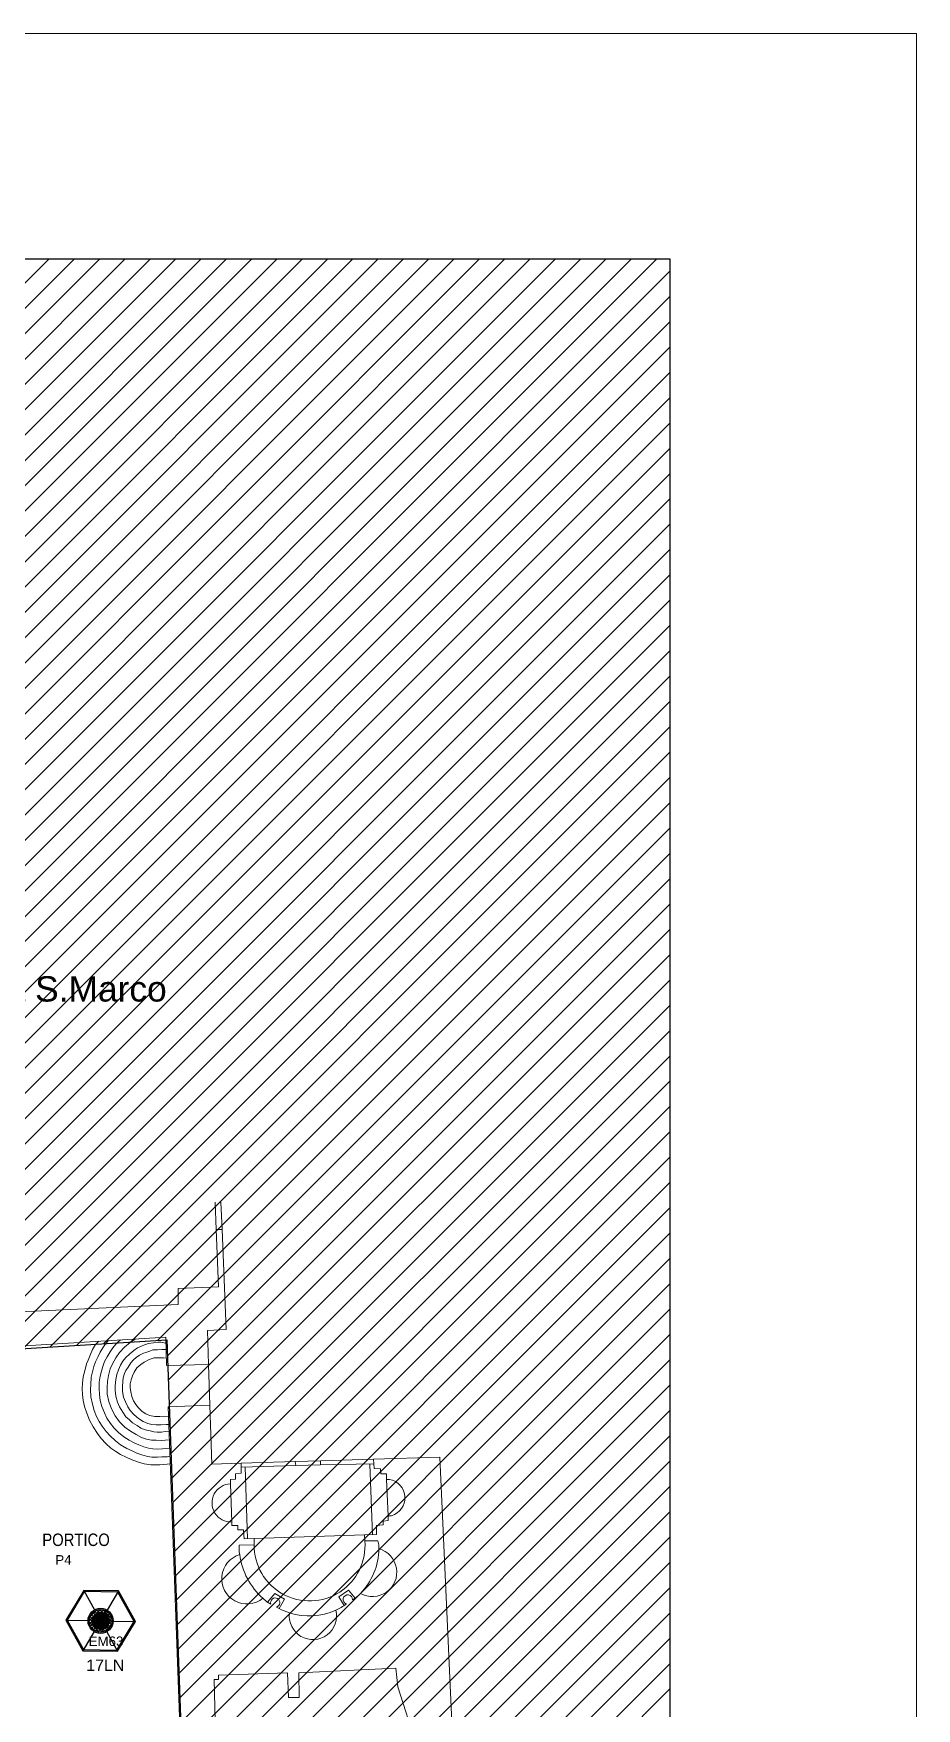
# Model space of a CAD drawing. Header units: millimetres. Extents: x 13761 to 25601, y 1427 to 9827.
# Drawn here: x 22810 to 25601, y 4533 to 9827 of the extents above; entities that cross this region are included whole.
import ezdxf
from ezdxf.enums import TextEntityAlignment as Align

# ---------------------------------------------------------------- set-up
doc = ezdxf.new("R2010")
doc.units = ezdxf.units.MM
doc.layers.add('CODICE EMERGENZE', color=190, linetype='Continuous')
doc.layers.add('CODICE LAMDADINE', color=150, linetype='Continuous')
for name, color, linetype, lineweight in [('lampade di emergenza S.E.', 3, 'Continuous', 18), ('LAMPADINE', 30, 'Continuous', 30), ('muri', 7, 'Continuous', 9), ('N. VANI', 66, 'Continuous', 9)]:
    doc.layers.add(name, color=color, linetype=linetype, lineweight=lineweight)
doc.styles.add('ducale_200', font='ARIAL.TTF', dxfattribs={"height": 1})
doc.styles.get("Standard").update_dxf_attribs({"font": 'ARIAL.TTF'})

msp = doc.modelspace()

# ---------------------------------------------------------------- hatches: boundary and pattern name
at = {"layer": 'lampade di emergenza S.E.'}
msp.add_hatch(color=6, dxfattribs=at).paths.add_polyline_path([(22995, 4809.5, 1), (23050, 4809.5, 1)])
at = {"layer": 'LAMPADINE'}
h = msp.add_hatch(color=14, dxfattribs=at)
h.paths.add_polyline_path([(23073.2, 4717.5), (23127.5, 4808.3), (23076, 4900.7), (22970.2, 4902.3), (22915.9, 4811.5), (22967.4, 4719.1)], flags=16)
h.paths.add_polyline_path([(23075.2, 4713.8), (23131.7, 4808.2), (23078.1, 4904.3), (22968.2, 4906), (22911.7, 4811.6), (22965.2, 4715.5)])
at = {"layer": 'LAMPADINE', "linetype": 'Continuous'}
h = msp.add_hatch(color=256, dxfattribs=at)
h.paths.add_polyline_path([(23061.3, 4809.9, 1), (22982.1, 4809.9, 1)])
h.paths.add_polyline_path([(23057.5, 4809.9, -1), (22985.8, 4809.9, -1)], flags=16)

# ---------------------------------------------------------------- linework, layer by layer
at = {"layer": 'lampade di emergenza S.E.', "color": 6}
msp.add_circle((23022.5, 4809.5), 27.5, dxfattribs=at)
at = {"layer": 'LAMPADINE', "color": 14}
for p, q in [((22968.2, 4906), (22911.7, 4811.6)), ((22970.2, 4902.3), (22915.9, 4811.5)), ((22968.2, 4906), (23002.4, 4844.5)), ((23078.1, 4904.3), (22968.2, 4906)), ((23076, 4900.7), (22970.2, 4902.3)), ((23078.1, 4904.3), (23042, 4843.9)), ((23127.5, 4808.3), (23076, 4900.7)), ((23131.7, 4808.2), (23078.1, 4904.3)), ((22911.7, 4811.6), (22982.1, 4810.5)), ((22911.7, 4811.6), (22965.2, 4715.5)), ((22915.9, 4811.5), (22967.4, 4719.1)), ((23001.4, 4775.9), (22965.2, 4715.5)), ((23040.9, 4775.3), (23075.2, 4713.8)), ((23061.3, 4809.3), (23131.7, 4808.2)), ((23073.2, 4717.5), (23127.5, 4808.3)), ((23075.2, 4713.8), (23131.7, 4808.2)), ((22965.2, 4715.5), (23075.2, 4713.8)), ((22967.4, 4719.1), (23073.2, 4717.5))]:
    msp.add_line(p, q, dxfattribs=at)
at = {"layer": 'LAMPADINE', "linetype": 'Continuous'}
for p, q in [((22985.8, 4809.7), (23021.9, 4845.8)), ((22987, 4800.7), (23030.9, 4844.6)), ((22988, 4822.1), (23009.5, 4843.6)), ((23035.5, 4776.8), (22988.6, 4823.7)), ((22989.9, 4793.3), (23038.3, 4841.7)), ((23042.1, 4780.4), (22992.2, 4830.3)), ((22994, 4787.1), (23044.5, 4837.6)), ((23047.6, 4785.2), (22996.9, 4835.9)), ((22999.2, 4782), (23049.6, 4832.4)), ((23052.1, 4791), (23002.7, 4840.4)), ((23005.4, 4778), (23053.6, 4826.2)), ((23055.5, 4797.9), (23009.6, 4843.7)), ((23012.9, 4775.2), (23056.4, 4818.7)), ((23057.4, 4806.3), (23018, 4845.6)), ((23056.8, 4817.1), (23028.8, 4845.1)), ((23017.4, 4774.3), (22986.1, 4805.7)), ((23027.5, 4774.5), (22986.3, 4815.7)), ((23000.5, 4781), (22992.8, 4788.7)), ((23022, 4774.1), (23057.5, 4809.6)), ((23034.8, 4776.5), (23055.1, 4796.8))]:
    msp.add_line(p, q, dxfattribs=at)
for radius in [39.6, 35.9]:
    msp.add_circle((23021.7, 4809.9), radius, dxfattribs=at)
at = {"layer": 'muri', "linetype": 'Continuous', "ltscale": 0.1}
for p, q in [((19680.6, 9826.7), (25600.6, 9826.7)), ((25600.6, 9826.7), (25600.6, 1426.7))]:
    msp.add_line(p, q, dxfattribs=at)
at = {"layer": 'muri', "color": 252}
for p, q in [((21584.7, 7840.1), (22858.1, 9113.5)), ((21606.5, 7381.7), (23338.2, 9113.5)), ((21612.4, 7787.8), (22938.1, 9113.5)), ((21616.1, 7711.4), (23018.2, 9113.5)), ((21619.7, 7635), (23098.2, 9113.5)), ((21619.7, 6834.8), (23898.4, 9113.5)), ((21622.2, 6757.3), (23978.4, 9113.5)), ((21623.4, 7558.7), (23178.2, 9113.5)), ((21624.7, 6679.8), (24058.5, 9113.5)), ((21627, 7482.3), (23258.2, 9113.5)), ((21635.2, 7330.4), (23418.3, 9113.5)), ((21638.7, 7253.9), (23498.3, 9113.5)), ((21641.9, 6616.9), (24138.5, 9113.5)), ((21642.2, 7177.4), (23578.3, 9113.5)), ((21644.4, 6939.5), (23818.4, 9113.5)), ((21645.7, 7100.8), (23658.3, 9113.5)), ((21649.2, 7024.3), (23738.4, 9113.5)), ((21657.8, 6552.8), (24218.5, 9113.5)), ((21672, 6487), (24298.5, 9113.5)), ((21675.3, 6410.2), (24378.5, 9113.5)), ((21678.6, 6333.5), (24458.6, 9113.5)), ((21681.9, 6256.8), (24538.6, 9113.5)), ((21685.1, 6180), (24618.6, 9113.5)), ((21686.9, 6101.7), (24698.6, 9113.5)), ((21691.4, 6026.2), (24778.7, 9113.5)), ((21695.9, 5950.7), (24822, 9076.8)), ((21700.1, 5874.9), (24822, 8996.8)), ((21704, 5798.7), (24822, 8916.7)), ((21707.8, 5722.6), (24822, 8836.7)), ((21711.5, 5646.3), (24822, 8756.7)), ((21759.5, 5614.2), (24822, 8676.7)), ((21789.6, 5564.2), (24822, 8596.6)), ((21793, 5487.7), (24822, 8516.6)), ((21860.7, 5475.3), (24822, 8436.6)), ((21944.7, 5479.3), (24822, 8356.6)), ((22028.7, 5483.2), (24822, 8276.6)), ((22112.7, 5487.2), (24822, 8196.5)), ((22196.6, 5491.2), (24822, 8116.5)), ((22280.6, 5495.2), (24822, 8036.5)), ((22364.6, 5499.1), (24822, 7956.5)), ((22448.6, 5503.1), (24822, 7876.4)), ((22532.6, 5507.1), (24822, 7796.4)), ((22775.5, 5669.9), (24822, 7716.4)), ((22860.8, 5675.2), (24822, 7636.4)), ((22946, 5680.4), (24822, 7556.4)), ((23031.3, 5685.7), (24822, 7476.3)), ((23116.6, 5690.9), (24822, 7396.3)), ((23201.9, 5696.2), (24822, 7316.3)), ((23232.9, 5647.2), (24822, 7236.3)), ((23235.7, 5570), (24822, 7156.2)), ((23238.5, 5492.8), (24822, 7076.2)), ((23241.3, 5415.5), (24822, 6996.2)), ((23244.1, 5338.3), (24822, 6916.2)), ((23246.9, 5261.1), (24822, 6836.1)), ((23249.7, 5183.9), (24822, 6756.1)), ((23252.5, 5106.6), (24822, 6676.1)), ((23255.3, 5029.4), (24822, 6596.1)), ((23258.1, 4952.2), (24822, 6516.1)), ((23260.9, 4875), (24822, 6436)), ((23263.7, 4797.7), (24822, 6356)), ((23266.5, 4720.5), (24822, 6276)), ((23269.3, 4643.3), (24822, 6196)), ((23272.1, 4566), (24822, 6115.9)), ((23274.9, 4488.8), (24822, 6035.9)), ((23277.7, 4411.6), (24822, 5955.9)), ((23280.5, 4334.4), (24822, 5875.9)), ((23283.3, 4257.1), (24822, 5795.9)), ((23141.8, 4035.7), (24822, 5715.8)), ((23144.9, 3958.7), (24822, 5635.8)), ((23147.9, 3881.7), (24822, 5555.8)), ((23150.9, 3804.7), (24822, 5475.8)), ((23189.6, 3763.3), (24822, 5395.7)), ((23273, 3766.8), (24822, 5315.7)), ((23356.5, 3770.2), (24822, 5235.7)), ((23439.9, 3773.6), (24822, 5155.7)), ((23523.4, 3777), (24822, 5075.6)), ((23606.8, 3780.5), (24822, 4995.6)), ((23690.3, 3783.9), (24822, 4915.6)), ((23721, 3734.6), (24822, 4835.6)), ((23534.6, 3468.2), (24822, 4755.6)), ((23577.6, 3431.2), (24822, 4675.5)), ((23350.5, 3124.1), (24822, 4595.5))]:
    msp.add_line(p, q, dxfattribs=at)
at = {"layer": 'muri', "linetype": 'ByBlock', "lineweight": 30}
for p, q in [((24822, 9113.5), (22326.9, 9113.5)), ((24822, 3951.7), (24822, 9113.5)), ((22734.2, 5667.4), (23231.1, 5698)), ((23231.1, 5698), (23284.7, 4218.1))]:
    msp.add_line(p, q, dxfattribs=at)
at = {"layer": 'muri'}
for p, q in [((23383.4, 6133.6), (23387.3, 6046.5)), ((23401.8, 6133.6), (23405.6, 6046.5)), ((23405.6, 6046.5), (23387.3, 6046.5)), ((23387.3, 6046.5), (23394.1, 5865.5)), ((23418.6, 5730.2), (23405.6, 6046.5)), ((23394.1, 5865.5), (23266.6, 5860.1)), ((23266.6, 5860.1), (23267.3, 5809.7)), ((23267.3, 5809.7), (22391.1, 5769.2)), ((23359.8, 5728), (23418.6, 5730.2)), ((23362.8, 5620.2), (23359.8, 5728)), ((22731.8, 5676), (23227.6, 5706.6)), ((22996.1, 5667.6), (22988.5, 5650)), ((23005.3, 5682.9), (22996.1, 5667.6)), ((23015.9, 5693.5), (23005.3, 5682.9)), ((23029, 5672.2), (23020.6, 5659.2)), ((23037.4, 5685.2), (23029, 5672.2)), ((23046.9, 5695.4), (23037.4, 5685.2)), ((23060.3, 5672.9), (23051.9, 5660)), ((23070.2, 5684.4), (23060.3, 5672.9)), ((23076.4, 5690.5), (23070.2, 5684.4)), ((23084.4, 5697.7), (23076.4, 5690.5)), ((23097.7, 5674.5), (23081.7, 5657.7)), ((23115.3, 5689.8), (23097.7, 5674.5)), ((23126.8, 5664.5), (23113.8, 5653.9)), ((23132.5, 5700.7), (23115.3, 5689.8)), ((23138.2, 5672.2), (23126.8, 5664.5)), ((23151.2, 5677.5), (23138.2, 5672.2)), ((23160.4, 5682.1), (23151.2, 5677.5)), ((23173.4, 5685.9), (23160.4, 5682.1)), ((23188.6, 5689), (23173.4, 5685.9)), ((23187.1, 5666.1), (23177.2, 5662.3)), ((23201.6, 5666.8), (23187.1, 5666.1)), ((23202.4, 5690.5), (23188.6, 5689)), ((23215.4, 5667.6), (23201.6, 5666.8)), ((23212.3, 5690.5), (23202.4, 5690.5)), ((23228.1, 5687.5), (23212.3, 5690.5)), ((23228.6, 5667.6), (23215.4, 5667.6)), ((23227.6, 5706.6), (23229.9, 5616.4)), ((22977, 5621.8), (22974, 5608.8)), ((22982.4, 5634), (22977, 5621.8)), ((22988.5, 5650), (22982.4, 5634)), ((23000.7, 5613.4), (22996.1, 5597.3)), ((23006.1, 5628.6), (23000.7, 5613.4)), ((23013.7, 5645.4), (23006.1, 5628.6)), ((23020.6, 5659.2), (23013.7, 5645.4)), ((23029, 5614.1), (23024.4, 5598.9)), ((23034.3, 5629.4), (23029, 5614.1)), ((23042.7, 5643.9), (23034.3, 5629.4)), ((23051.9, 5660), (23042.7, 5643.9)), ((23058.8, 5621.8), (23051.9, 5606.5)), ((23069.5, 5640.9), (23058.8, 5621.8)), ((23081.7, 5657.7), (23069.5, 5640.9)), ((23084.8, 5617.9), (23077.9, 5602.7)), ((23092.4, 5630.9), (23084.8, 5617.9)), ((23101.6, 5642.4), (23092.4, 5630.9)), ((23113.8, 5653.9), (23101.6, 5642.4)), ((23108.4, 5611.8), (23101.6, 5601.1)), ((23116.8, 5624.8), (23108.4, 5611.8)), ((23125.2, 5634.8), (23116.8, 5624.8)), ((23133.6, 5642.4), (23125.2, 5634.8)), ((23145.1, 5649.3), (23133.6, 5642.4)), ((23148.9, 5620.2), (23136.7, 5609.5)), ((23157.3, 5655.4), (23145.1, 5649.3)), ((23158.9, 5627.9), (23148.9, 5620.2)), ((23165, 5658.4), (23157.3, 5655.4)), ((23175.7, 5636.3), (23158.9, 5627.9)), ((23177.2, 5662.3), (23165, 5658.4)), ((23190.9, 5640.9), (23175.7, 5636.3)), ((23203.2, 5641.6), (23190.9, 5640.9)), ((23212.3, 5641.6), (23203.2, 5641.6)), ((23220, 5641.6), (23212.3, 5641.6)), ((23229.3, 5640.1), (23220, 5641.6)), ((23229.9, 5616.4), (23362.8, 5620.2)), ((23362.8, 5620.2), (23366.6, 5491.9)), ((22964.8, 5561.4), (22963.3, 5543.8)), ((22966.4, 5581.3), (22964.8, 5561.4)), ((22969.4, 5592.7), (22966.4, 5581.3)), ((22974, 5608.8), (22969.4, 5592.7)), ((22992.3, 5579.8), (22990.8, 5556.1)), ((22996.1, 5597.3), (22992.3, 5579.8)), ((23017.5, 5564.5), (23016.8, 5544.6)), ((23020.6, 5582.8), (23017.5, 5564.5)), ((23024.4, 5598.9), (23020.6, 5582.8)), ((23043.5, 5566), (23042.7, 5546.9)), ((23046.6, 5585.1), (23043.5, 5566)), ((23051.9, 5606.5), (23046.6, 5585.1)), ((23070.2, 5572.9), (23068, 5553)), ((23073.3, 5588.9), (23070.2, 5572.9)), ((23077.9, 5602.7), (23073.3, 5588.9)), ((23091.6, 5566), (23090.9, 5550)), ((23093.2, 5578.2), (23091.6, 5566)), ((23097.7, 5591.2), (23093.2, 5578.2)), ((23101.6, 5601.1), (23097.7, 5591.2)), ((23118.4, 5571.3), (23115.3, 5559.1)), ((23115.3, 5559.1), (23115.3, 5546.9)), ((23122.2, 5584.3), (23118.4, 5571.3)), ((23127.5, 5595.8), (23122.2, 5584.3)), ((23136.7, 5609.5), (23127.5, 5595.8)), ((22963.3, 5543.8), (22964.1, 5524.8)), ((22964.1, 5524.8), (22966.4, 5506.4)), ((22966.4, 5506.4), (22970.9, 5487.3)), ((22990.8, 5556.1), (22990, 5541.6)), ((22990, 5541.6), (22990.8, 5517.9)), ((22990.8, 5517.9), (22996.1, 5495)), ((23016.8, 5544.6), (23018.3, 5524.8)), ((23018.3, 5524.8), (23020.6, 5506.4)), ((23020.6, 5506.4), (23025.9, 5487.3)), ((23042.7, 5546.9), (23042.7, 5526.3)), ((23042.7, 5526.3), (23047.3, 5503.4)), ((23068, 5553), (23068, 5539.3)), ((23068, 5539.3), (23070.2, 5520.2)), ((23070.2, 5520.2), (23075.6, 5501.1)), ((23090.9, 5550), (23090.9, 5534.7)), ((23090.9, 5534.7), (23093.9, 5517.1)), ((23093.9, 5517.1), (23100, 5501.8)), ((23115.3, 5546.9), (23116.8, 5533.9)), ((23116.8, 5533.9), (23119.9, 5519.4)), ((23119.9, 5519.4), (23126, 5505.7)), ((22970.9, 5487.3), (22978.6, 5466.7)), ((22978.6, 5466.7), (22987, 5444.5)), ((22996.1, 5495), (23001.5, 5475.1)), ((23001.5, 5475.1), (23009.1, 5456)), ((23009.1, 5456), (23017.5, 5440)), ((23025.9, 5487.3), (23033.6, 5467.5)), ((23033.6, 5467.5), (23041.2, 5450.7)), ((23047.3, 5503.4), (23056.5, 5480.4)), ((23056.5, 5480.4), (23068, 5458.3)), ((23068, 5458.3), (23081.7, 5438.4)), ((23075.6, 5501.1), (23081.7, 5485.8)), ((23081.7, 5485.8), (23091.6, 5469)), ((23091.6, 5469), (23101.6, 5454.5)), ((23100, 5501.8), (23107.7, 5485.8)), ((23101.6, 5454.5), (23113, 5445.3)), ((23107.7, 5485.8), (23115.3, 5474.3)), ((23115.3, 5474.3), (23127.5, 5460.6)), ((23126, 5505.7), (23132.9, 5493.4)), ((23127.5, 5460.6), (23141.3, 5449.1)), ((23132.9, 5493.4), (23141.3, 5482.7)), ((23141.3, 5482.7), (23152.7, 5471.3)), ((23152.7, 5471.3), (23164.2, 5463.6)), ((23164.2, 5463.6), (23176.4, 5459.1)), ((23176.4, 5459.1), (23193.2, 5456)), ((23193.2, 5456), (23209.3, 5455.2)), ((23209.3, 5455.2), (23223, 5454.5)), ((23223, 5454.5), (23236.4, 5455.3)), ((23235.2, 5485.8), (23366.6, 5491.9)), ((23281.1, 4229.9), (23235.2, 5485.8)), ((23366.6, 5491.9), (23372.8, 5305.5)), ((22987, 5444.5), (22997.7, 5423.1)), ((22997.7, 5423.1), (23011.4, 5401.8)), ((23011.4, 5401.8), (23023.6, 5386.5)), ((23017.5, 5440), (23026.7, 5424.7)), ((23026.7, 5424.7), (23038.9, 5408.6)), ((23038.9, 5408.6), (23051.9, 5394.1)), ((23041.2, 5450.7), (23053.4, 5433.1)), ((23053.4, 5433.1), (23064.1, 5419.3)), ((23064.1, 5419.3), (23078.6, 5404.8)), ((23078.6, 5404.8), (23094.7, 5391.8)), ((23081.7, 5438.4), (23098.5, 5421.6)), ((23098.5, 5421.6), (23116.1, 5409.4)), ((23113, 5445.3), (23123, 5435.4)), ((23116.1, 5409.4), (23133.6, 5398.7)), ((23123, 5435.4), (23137.5, 5427)), ((23137.5, 5427), (23148.9, 5418.6)), ((23141.3, 5449.1), (23156.6, 5440)), ((23148.9, 5418.6), (23162.7, 5414)), ((23156.6, 5440), (23171.1, 5433.8)), ((23162.7, 5414), (23178, 5410.2)), ((23171.1, 5433.8), (23184.1, 5430)), ((23178, 5410.2), (23190.2, 5407.1)), ((23184.1, 5430), (23197.1, 5429.3)), ((23190.2, 5407.1), (23200.9, 5406.3)), ((23197.1, 5429.3), (23213.1, 5429.3)), ((23200.9, 5406.3), (23213.9, 5406.3)), ((23213.1, 5429.3), (23229.1, 5430)), ((23213.9, 5406.3), (23226.1, 5407.9)), ((23226.1, 5407.9), (23238, 5409.4)), ((23229.1, 5430), (23237.3, 5430)), ((23023.6, 5386.5), (23038.2, 5370.4)), ((23038.2, 5370.4), (23054.2, 5355.9)), ((23051.9, 5394.1), (23068.7, 5378.8)), ((23054.2, 5355.9), (23070.2, 5345.2)), ((23068.7, 5378.8), (23084.8, 5365.9)), ((23084.8, 5365.9), (23104.6, 5354.4)), ((23094.7, 5391.8), (23112.3, 5381.1)), ((23104.6, 5354.4), (23121.4, 5346.8)), ((23112.3, 5381.1), (23128.3, 5372)), ((23128.3, 5372), (23142.1, 5365.9)), ((23133.6, 5398.7), (23151.2, 5388.8)), ((23142.1, 5365.9), (23158.1, 5359.7)), ((23151.2, 5388.8), (23166.5, 5384.2)), ((23158.1, 5359.7), (23172.6, 5355.2)), ((23166.5, 5384.2), (23182.5, 5381.1)), ((23172.6, 5355.2), (23187.1, 5353.6)), ((23182.5, 5381.1), (23197.1, 5380.4)), ((23187.1, 5353.6), (23201.6, 5352.9)), ((23197.1, 5380.4), (23215.4, 5379.6)), ((23201.6, 5352.9), (23217.7, 5353.6)), ((23215.4, 5379.6), (23226.1, 5380.4)), ((23217.7, 5353.6), (23229.9, 5354.4)), ((23226.1, 5380.4), (23239, 5381.9)), ((23229.9, 5354.4), (23240, 5355.9)), ((23070.2, 5345.2), (23084.8, 5335.3)), ((23084.8, 5335.3), (23102.3, 5326.9)), ((23102.3, 5326.9), (23118.4, 5320)), ((23118.4, 5320), (23138.2, 5312.4)), ((23121.4, 5346.8), (23136.7, 5339.9)), ((23136.7, 5339.9), (23155, 5333)), ((23138.2, 5312.4), (23158.9, 5306.3)), ((23155, 5333), (23171.1, 5329.2)), ((23158.9, 5306.3), (23180.2, 5303.2)), ((23171.1, 5329.2), (23184.1, 5326.9)), ((23180.2, 5303.2), (23196.3, 5303.2)), ((23184.1, 5326.9), (23201.6, 5326.9)), ((23196.3, 5303.2), (23209.3, 5303.2)), ((23201.6, 5326.9), (23215.4, 5327.7)), ((23209.3, 5303.2), (23220, 5304)), ((23215.4, 5327.7), (23232.2, 5328.4)), ((23220, 5304), (23232.2, 5305.5)), ((23232.2, 5328.4), (23240.9, 5329.9)), ((23232.2, 5305.5), (23241.8, 5306.2)), ((23372.8, 5305.5), (23466, 5308.3)), ((23466, 5308.3), (23637.2, 5313.4)), ((23466, 5308.3), (23466, 5276.5)), ((23638.6, 5300.9), (23466, 5296)), ((23478.2, 5296.3), (23485.8, 5069)), ((23637.2, 5313.4), (23716.5, 5315.7)), ((23637.2, 5313.4), (23638.6, 5300.9)), ((23716.5, 5302.5), (23638.6, 5300.9)), ((23716.5, 5315.7), (23884.6, 5320.7)), ((23716.5, 5302.5), (23716.5, 5315.7)), ((23885.4, 5305.8), (23716.5, 5302.5)), ((23881.5, 5082), (23872.4, 5305.5)), ((23884.6, 5320.8), (24093.9, 5326.9)), ((23886.1, 5291.8), (23884.6, 5320.8)), ((24093.9, 5326.9), (24139.8, 4327.5)), ((23447.6, 5258.1), (23432.3, 5256.6)), ((23432.3, 5256.6), (23432.3, 5242.9)), ((23432.3, 5242.9), (23436.9, 5122.2)), ((23466, 5276.5), (23447.6, 5275)), ((23447.6, 5275), (23447.6, 5258.1)), ((23906, 5290.2), (23886.1, 5291.8)), ((23907.5, 5275), (23906, 5290.2)), ((23925.8, 5275), (23907.5, 5275)), ((23925.8, 5256.6), (23925.8, 5275)), ((23925.8, 5256.6), (23930.4, 5142)), ((23935, 5256.6), (23925.8, 5256.6)), ((23930.4, 5126.8), (23930.4, 5142)), ((23930.4, 5142), (23941.1, 5142)), ((23436.9, 5122.2), (23436.9, 5111.5)), ((23436.9, 5111.5), (23455.3, 5111.5)), ((23455.3, 5111.5), (23455.3, 5097.7)), ((23455.3, 5097.7), (23473.6, 5097.7)), ((23473.6, 5097.7), (23475.1, 5068.7)), ((23855.5, 5081.2), (23893.7, 5082.4)), ((23893.7, 5111.5), (23915.1, 5113)), ((23893.7, 5082.4), (23893.7, 5111.5)), ((23915.1, 5125.2), (23930.4, 5126.8)), ((23915.1, 5113), (23915.1, 5125.2)), ((23507.2, 5050.4), (23459.8, 5048.8)), ((23459.8, 5048.8), (23459.8, 5027.4)), ((23475.1, 5068.7), (23507.2, 5069.7)), ((23507.2, 5069.7), (23855.5, 5081.2)), ((23507.2, 5069.7), (23507.2, 5050.4)), ((23857.1, 5062.6), (23855.5, 5081.2)), ((23898.3, 5062.6), (23857.1, 5062.6)), ((23901.4, 5050.4), (23898.3, 5062.6)), ((23459.8, 5027.4), (23461.6, 5019.4)), ((23534.5, 4881.1), (23534.5, 4881.1)), ((23534.5, 4881.1), (23546.9, 4870.1)), ((23572.9, 4896.2), (23549.5, 4868.6)), ((23602.9, 4878.7), (23572.9, 4896.2)), ((23586, 4849), (23602.9, 4878.7)), ((23805.1, 4907.3), (23774.6, 4885.4)), ((23774.6, 4885.4), (23791.3, 4858)), ((23825.8, 4881.5), (23805.1, 4907.3)), ((23818.2, 4876.7), (23829.6, 4883.8)), ((23546.9, 4870.1), (23560.1, 4862.8)), ((23577.3, 4853.6), (23586, 4849)), ((23954.9, 4660.8), (23647.8, 4645.5)), ((23961, 4601.2), (23954.9, 4660.8)), ((23394.1, 4624.1), (23380.4, 4624.1)), ((23380.4, 4624.1), (23385, 4448.4)), ((23612.6, 4645.5), (23394.1, 4637.9)), ((23394.1, 4637.9), (23394.1, 4624.1)), ((23615.7, 4567.6), (23612.6, 4645.5)), ((23647.8, 4645.5), (23649.3, 4567.6)), ((23649.3, 4567.6), (23615.7, 4567.6)), ((24028.2, 4391.9), (23961, 4601.2))]:
    msp.add_line(p, q, dxfattribs=at)
for centre, radius, start, end in [((23434.3, 5182.5), 60.4, 91.8604, 272.4891), ((23924.7, 5198.6), 58.9, 286.1426, 79.9632), ((23682.4, 5048), 175.2, 179.225, 4.7765), ((23692.2, 5041.8), 209.4, 316.0892, 358.8534), ((23881, 4963.5), 76.9, 240.4159, 74.5268), ((23692.2, 5041.8), 209.4, 358.8534, 2.3409), ((23484.2, 4942.9), 79.7, 106.4428, 309.1595), ((23685, 5048.8), 225.3, 187.5068, 228.0954), ((23573.7, 4867.7), 14.5, 284.0352, 199.9331), ((23803.2, 4877.1), 15, 358.4429, 251.5147), ((23692.2, 5041.8), 209.4, 311.0084, 316.0892), ((23681, 5027.6), 202.3, 241.9882, 252.0803), ((23692.8, 4825.3), 74.7, 172.4417, 14.1443), ((23681.2, 5028.6), 203.2, 252.1325, 294.4534), ((23672.9, 5040.1), 217.1, 295.1731, 305.3084)]:
    msp.add_arc(centre, radius, start, end, dxfattribs=at)

# ---------------------------------------------------------------- texts
at = {"layer": 'CODICE EMERGENZE', "style": 'ducale_200'}
msp.add_text('EM63', height=30, dxfattribs=at).set_placement((22984.2, 4730.3))
at = {"layer": 'CODICE LAMDADINE', "insert": (22976.2, 4687.4), "char_height": 36.14, "width": 1534, "attachment_point": 1, "line_spacing_factor": 0.75, "style": 'ducale_200'}
msp.add_mtext('17LN ', dxfattribs=at)
at = {"layer": 'muri'}
msp.add_text('Basilica S.Marco', height=80, dxfattribs=at).set_placement((22398.6, 6767.2))
at = {"layer": 'muri', "linetype": 'ByBlock', "lineweight": 30, "width": 0.85}
msp.add_text('PORTICO', height=39.48, dxfattribs=at).set_placement((22944, 5046.3), align=Align.CENTER)
at = {"layer": 'N. VANI'}
msp.add_text('P4', height=30, dxfattribs=at).set_placement((22878.7, 4987.5))

doc.saveas('drawing.dxf')
